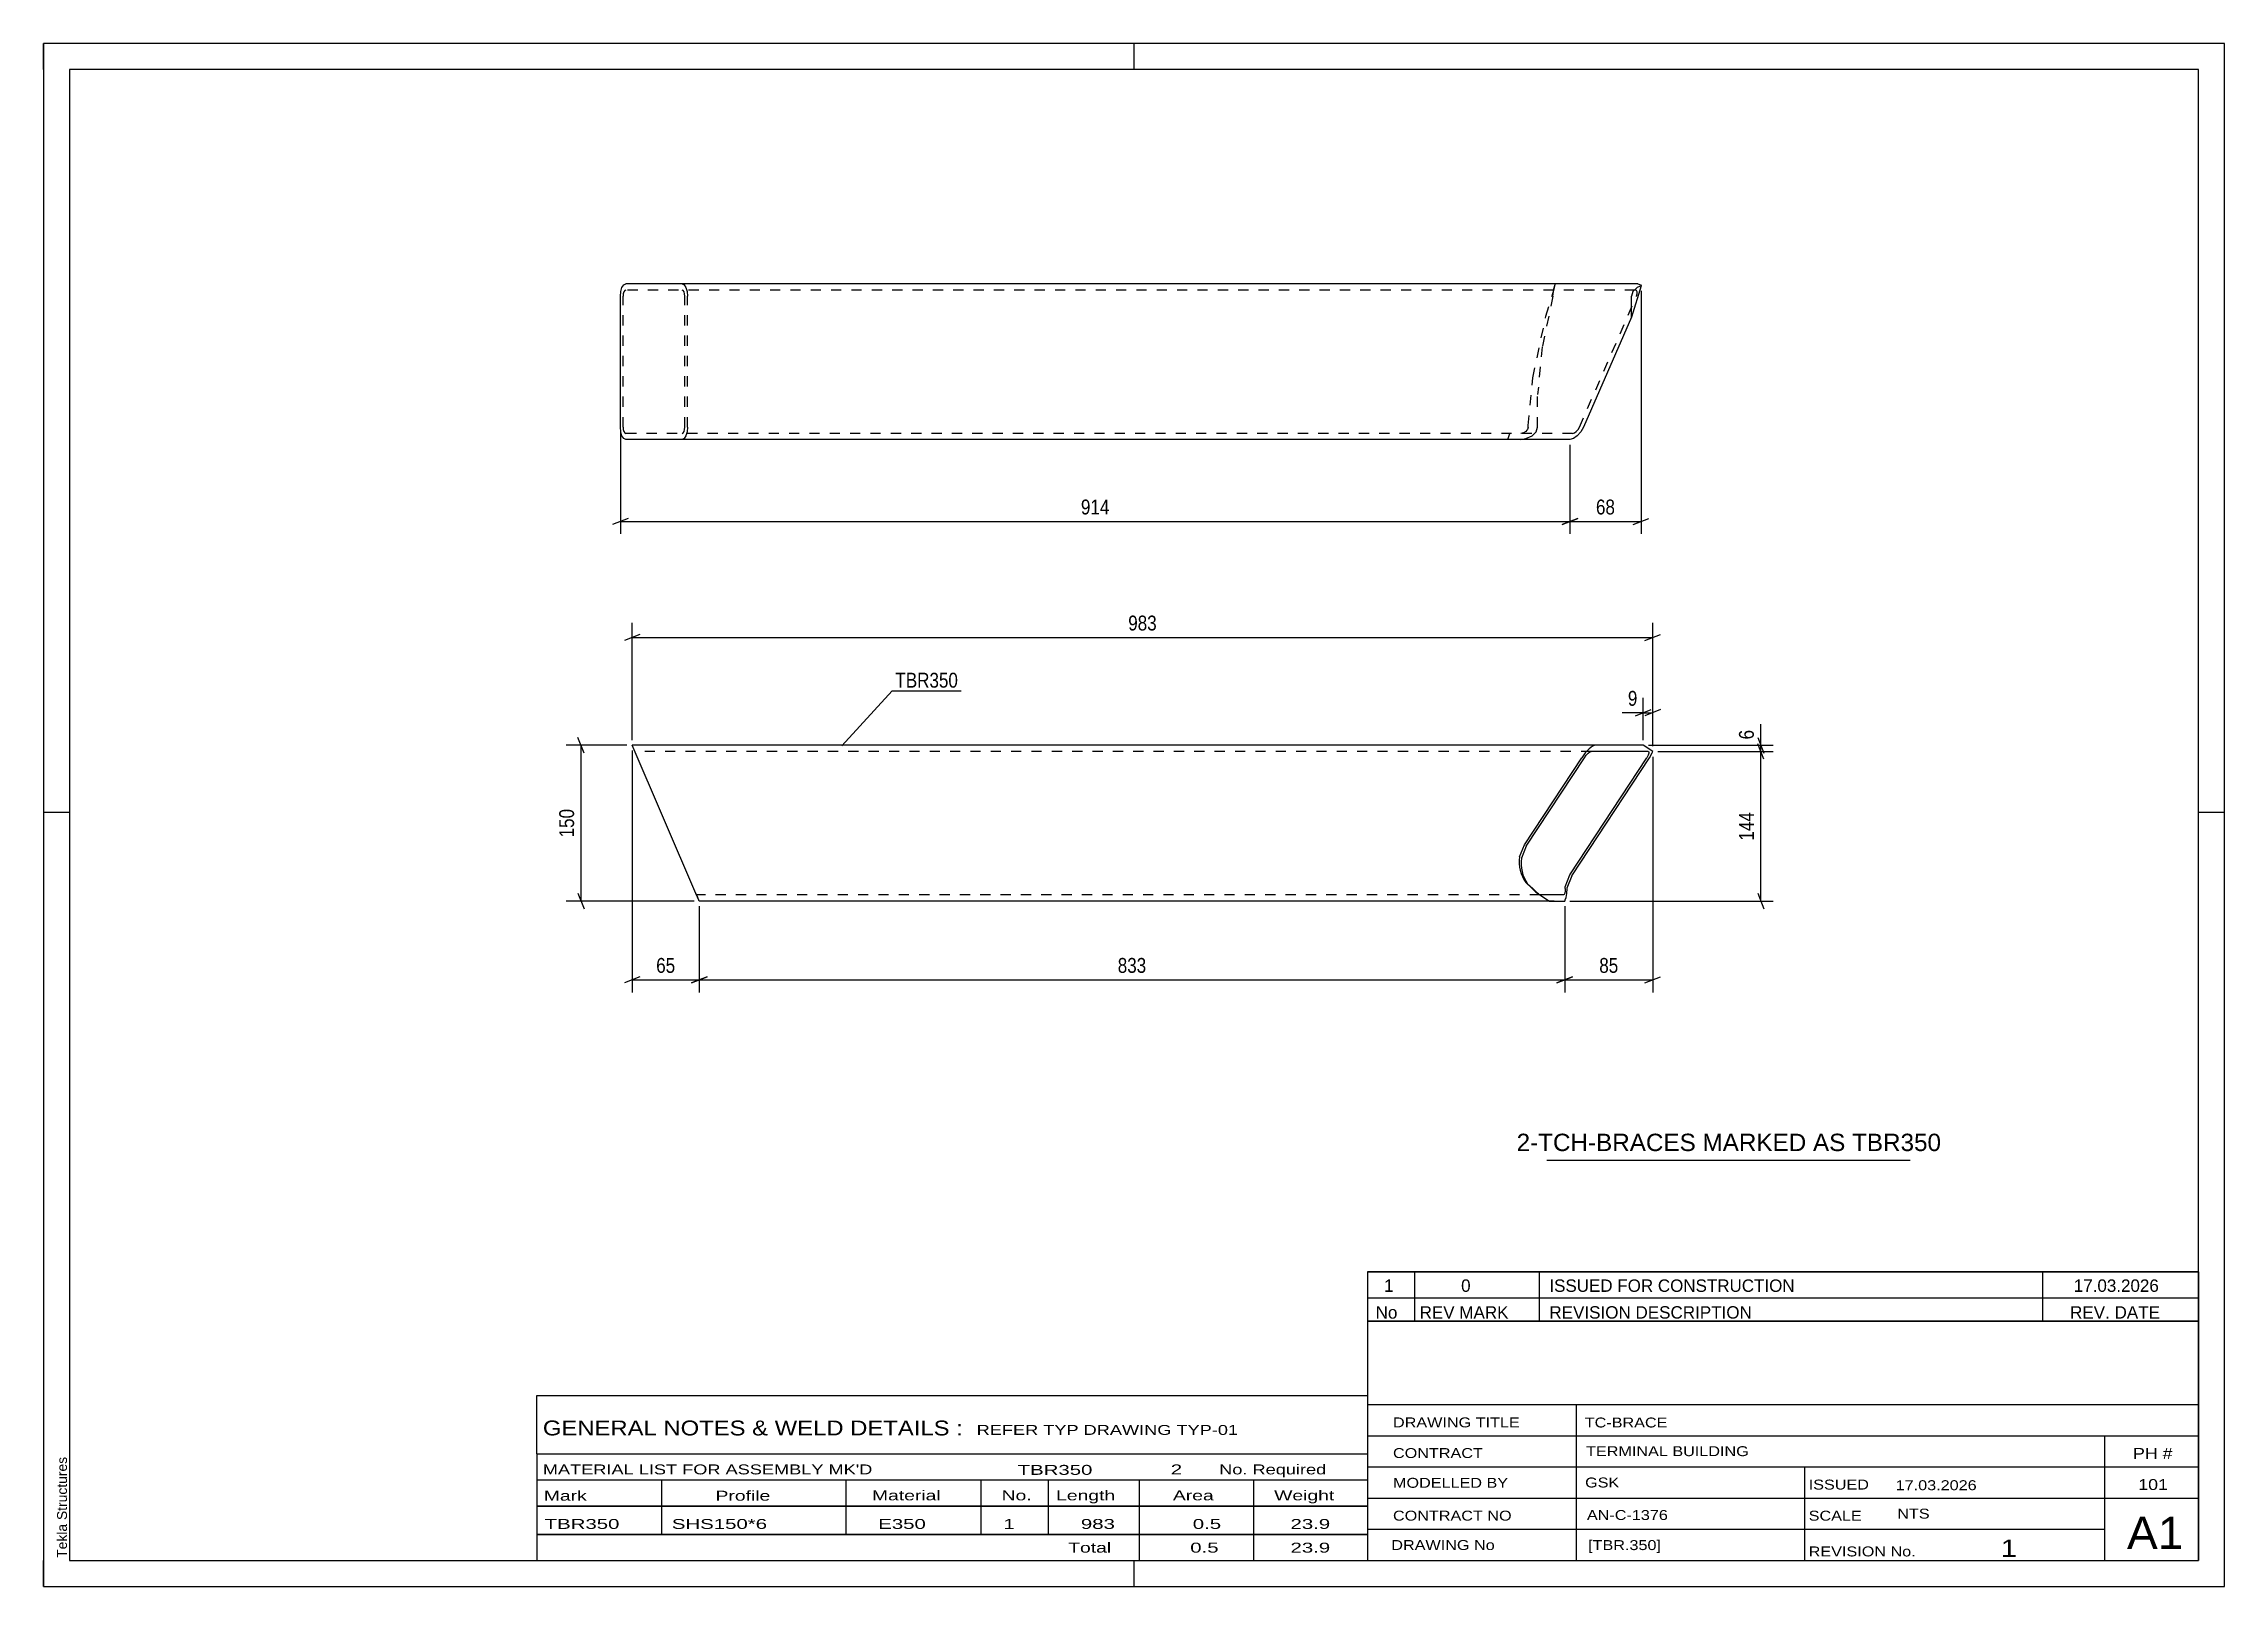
# Model space of a CAD drawing. Header units: millimetres. Extents: x 0 to 420, y 0 to 297.
import ezdxf

# ---------------------------------------------------------------- set-up
doc = ezdxf.new("R2010")
doc.units = ezdxf.units.MM
doc.linetypes.add('DXK_LINE_DOT2', pattern=[3.9198, 1.9599, -1.9599])
doc.styles.add('Arial', font='ARIAL.TTF', dxfattribs={"height": 0.2})
doc.styles.add('Arial Narrow', font='ARIALN.TTF', dxfattribs={"height": 0.2})

# ---------------------------------------------------------------- blocks, each defined once
blk = doc.blocks.new('Unknown-580742039-1161')
at = {"color": 5, "linetype": 'Continuous'}
for p, q in [((420, 297), (0, 297)), ((0, 297), (0, 0)), ((0, 292), (0, 297)), ((210, 292), (210, 297)), ((420, 0), (420, 297)), ((415, 292), (5, 292)), ((5, 292), (5, 5)), ((415, 5), (415, 292)), ((5, 149), (0, 149)), ((420, 149), (415, 149)), ((0, 0), (0, 5)), ((5, 5), (415, 5)), ((210, 0), (210, 5)), ((0, 0), (420, 0))]:
    blk.add_line(p, q, dxfattribs=at)
at = {"color": 174, "linetype": 'Continuous', "style": 'Arial'}
blk.add_text('Tekla Structures', height=1.9102, rotation=90, dxfattribs=at).set_placement((4.5, 5.5))
blk = doc.blocks.new('Part-580742039-1270 - 1252')
at = {"color": 2, "linetype": 'Continuous'}
for p, q in [((308.08, 161.93), (113.35, 161.93)), ((125.63, 133.41), (113.35, 161.93)), ((296.9, 160.45), (296.22, 159.53)), ((296.74, 159.53), (297.08, 159.99)), ((297.64, 161.23), (296.9, 160.45)), ((297.08, 159.99), (297.45, 160.38)), ((297.45, 160.38), (297.79, 160.64)), ((298.32, 161.75), (297.64, 161.23)), ((297.79, 160.64), (298.05, 160.73)), ((309.03, 160.73), (298.05, 160.73)), ((298.84, 161.93), (298.32, 161.75)), ((309.91, 160.72), (308.08, 161.93)), ((309.03, 159.99), (308.77, 159.53)), ((309.03, 160.73), (309.17, 160.64)), ((309.17, 160.38), (309.03, 159.99)), ((309.17, 160.64), (309.17, 160.38)), ((309.29, 159.53), (309.82, 160.45)), ((309.82, 160.45), (309.91, 160.72)), ((285.19, 142.76), (296.22, 159.53)), ((285.55, 142.52), (296.74, 159.53)), ((293.94, 137), (308.77, 159.53)), ((294.31, 136.76), (309.29, 159.53)), ((284.27, 140.43), (285.19, 142.76)), ((285.55, 142.52), (284.64, 140.19)), ((286.67, 134.33), (285.45, 135.51)), ((285.81, 135.27), (286.79, 134.33)), ((293.03, 134.67), (293.94, 137)), ((293.04, 134.33), (293.03, 134.67)), ((294.31, 136.76), (293.39, 134.43)), ((293.39, 134.43), (293.4, 134.33)), ((126.19, 132.11), (125.63, 133.41)), ((126.27, 131.93), (126.19, 132.11)), ((290, 131.93), (126.27, 131.93)), ((286.67, 134.33), (287.4, 133.64)), ((287.27, 133.87), (286.79, 134.33)), ((287.7, 133.48), (287.27, 133.87)), ((287.4, 133.64), (290, 131.93)), ((287.91, 133.31), (287.7, 133.48)), ((292.73, 133.13), (288.18, 133.13)), ((290, 131.93), (292.95, 131.93)), ((292.86, 133.22), (292.73, 133.13)), ((292.97, 133.48), (292.86, 133.22)), ((292.95, 131.93), (293.07, 132.11)), ((293.03, 133.87), (292.97, 133.48)), ((293.04, 134.33), (293.03, 133.87)), ((293.06, 132.16), (293.25, 132.63)), ((293.07, 132.11), (293.06, 132.16)), ((293.25, 132.63), (293.38, 133.41)), ((293.38, 133.41), (293.4, 134.33))]:
    blk.add_line(p, q, dxfattribs=at)
at = {"color": 7, "linetype": 'DXK_LINE_DOT2'}
for p, q in [((298.05, 160.73), (113.86, 160.73)), ((125.63, 133.41), (125.97, 132.63)), ((125.75, 133.13), (125.72, 133.22)), ((288.18, 133.13), (125.75, 133.13)), ((126.27, 131.93), (126.27, 131.93)), ((290.89, 131.93), (290, 131.93))]:
    blk.add_line(p, q, dxfattribs=at)
at = {"color": 2, "linetype": 'Continuous'}
for centre in [(290.81, 139.39), (291.17, 139.15)]:
    blk.add_arc(centre, 6.62, 170.9734, 215.8951, dxfattribs=at)
blk = doc.blocks.new('Part-580742039-1308 - 1306')
at = {"color": 2, "linetype": 'Continuous'}
for p, q in [((111.08, 248.36), (111.16, 249.28)), ((111.08, 223.16), (111.08, 248.36)), ((111.16, 249.28), (111.39, 250.06)), ((111.39, 250.06), (111.72, 250.58)), ((111.72, 250.58), (112.12, 250.76)), ((307.03, 250.76), (112.12, 250.76)), ((307.65, 250.4), (305.81, 244.35)), ((306.09, 249.28), (305.81, 248.36)), ((305.81, 244.35), (305.81, 248.36)), ((306.88, 250.06), (306.09, 249.28)), ((307.65, 250.4), (306.88, 250.06)), ((307.03, 250.76), (307.55, 250.58)), ((307.55, 250.58), (307.65, 250.4)), ((305.81, 244.35), (296.58, 223.16)), ((111.16, 222.25), (111.08, 223.16)), ((296.58, 223.16), (296.06, 222.25)), ((111.39, 221.47), (111.16, 222.25)), ((111.72, 220.95), (111.39, 221.47)), ((112.12, 220.76), (111.72, 220.95)), ((293.95, 220.76), (112.12, 220.76)), ((294.64, 220.95), (293.95, 220.76)), ((295.38, 221.47), (294.64, 220.95)), ((296.06, 222.25), (295.38, 221.47))]:
    blk.add_line(p, q, dxfattribs=at)
at = {"color": 7, "linetype": 'DXK_LINE_DOT2'}
for p, q in [((111.64, 248.82), (111.6, 248.36)), ((111.6, 223.16), (111.6, 248.36)), ((111.75, 249.21), (111.64, 248.82)), ((111.92, 249.47), (111.75, 249.21)), ((112.12, 249.56), (111.92, 249.47)), ((306.5, 249.56), (112.12, 249.56)), ((122.97, 250.76), (123.37, 250.58)), ((123.17, 249.47), (122.97, 249.56)), ((123.34, 249.21), (123.17, 249.47)), ((123.45, 248.82), (123.34, 249.21)), ((123.37, 250.58), (123.7, 250.06)), ((123.49, 248.36), (123.45, 248.82)), ((123.49, 223.16), (123.49, 248.36)), ((123.7, 250.06), (123.93, 249.28)), ((123.93, 249.28), (124.01, 248.36)), ((124.01, 223.16), (124.01, 248.36)), ((290.69, 248.36), (288.63, 238.66)), ((289.33, 244.53), (290.46, 248.36)), ((290.6, 248.82), (290.46, 248.36)), ((290.7, 249.21), (290.6, 248.82)), ((290.69, 248.36), (290.8, 249.28)), ((290.77, 249.47), (290.7, 249.21)), ((291.13, 250.76), (290.76, 249.56)), ((290.78, 249.56), (290.77, 249.47)), ((290.79, 249.36), (290.99, 250.06)), ((290.8, 249.28), (290.79, 249.36)), ((290.99, 250.06), (291.11, 250.58)), ((291.11, 250.58), (291.13, 250.76)), ((295.79, 223.16), (306.77, 248.36)), ((306.77, 249.47), (306.5, 249.56)), ((306.91, 249.21), (306.77, 249.47)), ((306.77, 248.36), (306.91, 248.82)), ((306.91, 248.82), (306.91, 249.21)), ((286.8, 232.67), (289.33, 244.53)), ((288.63, 238.66), (287.74, 229.47)), ((285.92, 223.47), (286.8, 232.67)), ((287.74, 223.16), (287.74, 229.47)), ((111.6, 223.16), (111.64, 222.71)), ((111.64, 222.71), (111.75, 222.32)), ((123.34, 222.32), (123.45, 222.71)), ((123.45, 222.71), (123.49, 223.16)), ((124.01, 223.16), (123.93, 222.25)), ((285.78, 222.71), (285.64, 222.57)), ((285.92, 223.16), (285.78, 222.71)), ((285.92, 223.16), (285.92, 223.47)), ((287.46, 222.25), (287.74, 223.16)), ((295.19, 222.32), (295.53, 222.71)), ((295.53, 222.71), (295.79, 223.16)), ((111.75, 222.32), (111.92, 222.06)), ((111.92, 222.06), (112.12, 221.96)), ((294.48, 221.96), (112.12, 221.96)), ((122.97, 221.96), (123.17, 222.06)), ((123.37, 220.95), (122.97, 220.76)), ((123.17, 222.06), (123.34, 222.32)), ((123.7, 221.47), (123.37, 220.95)), ((123.93, 222.25), (123.7, 221.47)), ((282.01, 220.76), (282.37, 221.96)), ((284.41, 220.76), (285.13, 220.9)), ((285.01, 222.06), (284.52, 221.96)), ((285.44, 222.32), (285.01, 222.06)), ((285.13, 220.9), (285.49, 220.95)), ((285.64, 222.57), (285.44, 222.32)), ((285.49, 220.95), (286.67, 221.47)), ((286.67, 221.47), (287.46, 222.25)), ((294.48, 221.96), (294.82, 222.06)), ((294.82, 222.06), (295.19, 222.32))]:
    blk.add_line(p, q, dxfattribs=at)
blk = doc.blocks.new('StraightDimension-580742039-1612 - 1252')
at = {"color": 7, "linetype": 'Continuous'}
for p, q in [((126.27, 130.93), (126.27, 114.36)), ((292.95, 130.93), (292.95, 114.36)), ((127.77, 117.36), (124.77, 116.16)), ((126.27, 116.76), (292.95, 116.76)), ((291.45, 116.16), (294.45, 117.36))]:
    blk.add_line(p, q, dxfattribs=at)
at = {"color": 0}
blk.add_wipeout([(212.95, 117.51), (212.95, 121.71), (206.27, 121.71), (206.27, 117.51)], dxfattribs=at)
at = {"color": 3, "style": 'Arial Narrow'}
blk.add_text('833', height=2.863, dxfattribs=at).set_placement((206.87, 118.11))
blk = doc.blocks.new('StraightDimension-580742039-1835 - 1252')
at = {"color": 7, "linetype": 'Continuous'}
for p, q in [((309.08, 161.93), (333.13, 161.93)), ((310.91, 160.72), (333.13, 160.72)), ((330.13, 163.43), (331.33, 160.43)), ((331.33, 159.22), (330.13, 162.22)), ((330.73, 160.72), (330.73, 161.93))]:
    blk.add_line(p, q, dxfattribs=at)
at = {"color": 0}
blk.add_wipeout([(329.98, 165.48), (325.78, 165.48), (325.78, 162.45), (329.98, 162.45)], dxfattribs=at)
at = {"color": 7, "linetype": 'Continuous'}
blk.add_line((330.73, 161.93), (330.73, 166.01), dxfattribs=at)
blk.add_line((330.73, 161.93), (330.73, 166.01), dxfattribs=at)
at = {"color": 3, "style": 'Arial Narrow'}
blk.add_text('6', height=2.86, rotation=90.0002, dxfattribs=at).set_placement((329.38, 163.05))
blk = doc.blocks.new('StraightDimension-580742039-1613 - 1252')
at = {"color": 7, "linetype": 'Continuous'}
for p, q in [((113.35, 160.93), (113.35, 114.36)), ((126.27, 130.93), (126.27, 114.36)), ((114.85, 117.36), (111.85, 116.16)), ((113.35, 116.76), (126.27, 116.76)), ((124.77, 116.16), (127.77, 117.36))]:
    blk.add_line(p, q, dxfattribs=at)
at = {"color": 0}
blk.add_wipeout([(122.24, 117.51), (122.24, 121.71), (117.38, 121.71), (117.38, 117.51)], dxfattribs=at)
at = {"color": 3, "style": 'Arial Narrow'}
blk.add_text('65', height=2.863, dxfattribs=at).set_placement((117.98, 118.11))
blk = doc.blocks.new('StraightDimension-580742039-1871 - 1252')
at = {"color": 7, "linetype": 'Continuous'}
for p, q in [((112.35, 161.93), (100.66, 161.93)), ((104.11, 160.43), (102.91, 163.43)), ((103.51, 131.93), (103.51, 161.93)), ((125.27, 131.93), (100.66, 131.93)), ((102.91, 133.43), (104.11, 130.43))]:
    blk.add_line(p, q, dxfattribs=at)
at = {"color": 0}
blk.add_wipeout([(102.76, 150.27), (98.56, 150.27), (98.56, 143.59), (102.76, 143.59)], dxfattribs=at)
at = {"color": 3, "style": 'Arial Narrow'}
blk.add_text('150', height=2.863, rotation=90.0002, dxfattribs=at).set_placement((102.16, 144.19))
blk = doc.blocks.new('StraightDimension-580742039-1611 - 1252')
at = {"color": 7, "linetype": 'Continuous'}
for p, q in [((309.91, 159.72), (309.91, 114.36)), ((292.95, 130.93), (292.95, 114.36)), ((294.45, 117.36), (291.45, 116.16)), ((292.95, 116.76), (309.91, 116.76)), ((308.41, 116.16), (311.41, 117.36))]:
    blk.add_line(p, q, dxfattribs=at)
at = {"color": 0}
blk.add_wipeout([(303.86, 117.51), (303.86, 121.71), (299.01, 121.71), (299.01, 117.51)], dxfattribs=at)
at = {"color": 3, "style": 'Arial Narrow'}
blk.add_text('85', height=2.863, dxfattribs=at).set_placement((299.61, 118.11))
blk = doc.blocks.new('StraightDimension-580742039-1797 - 1252')
at = {"color": 7, "linetype": 'Continuous'}
for p, q in [((306.58, 167.58), (309.58, 168.78)), ((308.08, 162.93), (308.08, 171.03)), ((308.08, 168.18), (309.91, 168.18)), ((311.41, 168.78), (308.41, 167.58)), ((309.91, 161.72), (309.91, 171.03))]:
    blk.add_line(p, q, dxfattribs=at)
at = {"color": 0}
blk.add_wipeout([(307.55, 168.93), (307.55, 173.13), (304.52, 173.13), (304.52, 168.93)], dxfattribs=at)
at = {"color": 7, "linetype": 'Continuous'}
blk.add_line((308.08, 168.18), (304, 168.18), dxfattribs=at)
blk.add_line((308.08, 168.18), (304, 168.18), dxfattribs=at)
at = {"color": 3, "style": 'Arial Narrow'}
blk.add_text('9', height=2.86, dxfattribs=at).set_placement((305.12, 169.53))
blk = doc.blocks.new('StraightDimension-580742039-1818 - 1252')
at = {"color": 7, "linetype": 'Continuous'}
for p, q in [((113.35, 162.93), (113.35, 185.52)), ((309.91, 161.72), (309.91, 185.52)), ((114.85, 183.27), (111.85, 182.07)), ((113.35, 182.67), (309.91, 182.67)), ((308.41, 182.07), (311.41, 183.27))]:
    blk.add_line(p, q, dxfattribs=at)
at = {"color": 0}
blk.add_wipeout([(214.97, 183.42), (214.97, 187.62), (208.29, 187.62), (208.29, 183.42)], dxfattribs=at)
at = {"color": 3, "style": 'Arial Narrow'}
blk.add_text('983', height=2.863, dxfattribs=at).set_placement((208.89, 184.02))
blk = doc.blocks.new('StraightDimension-580742039-1836 - 1252')
at = {"color": 7, "linetype": 'Continuous'}
for p, q in [((310.91, 160.72), (333.13, 160.72)), ((331.33, 159.22), (330.13, 162.22)), ((330.73, 131.93), (330.73, 160.72)), ((293.95, 131.93), (333.13, 131.93)), ((330.13, 133.43), (331.33, 130.43))]:
    blk.add_line(p, q, dxfattribs=at)
at = {"color": 0}
blk.add_wipeout([(329.98, 149.67), (325.78, 149.67), (325.78, 142.98), (329.98, 142.98)], dxfattribs=at)
at = {"color": 3, "style": 'Arial Narrow'}
blk.add_text('144', height=2.863, rotation=90.0002, dxfattribs=at).set_placement((329.38, 143.58))
blk = doc.blocks.new('StraightDimension-580742039-1477 - 1306')
at = {"color": 7, "linetype": 'Continuous'}
for p, q in [((307.65, 249.4), (307.65, 202.61)), ((293.95, 219.76), (293.95, 202.61)), ((295.45, 205.61), (292.45, 204.41)), ((293.95, 205.01), (307.65, 205.01)), ((306.15, 204.41), (309.15, 205.61))]:
    blk.add_line(p, q, dxfattribs=at)
at = {"color": 0}
blk.add_wipeout([(303.23, 205.76), (303.23, 209.96), (298.37, 209.96), (298.37, 205.76)], dxfattribs=at)
at = {"color": 3, "style": 'Arial Narrow'}
blk.add_text('68', height=2.863, dxfattribs=at).set_placement((298.97, 206.36))
blk = doc.blocks.new('StraightDimension-580742039-1478 - 1306')
at = {"color": 7, "linetype": 'Continuous'}
for p, q in [((111.08, 222.16), (111.08, 202.61)), ((293.95, 219.76), (293.95, 202.61)), ((112.58, 205.61), (109.58, 204.41)), ((111.08, 205.01), (293.95, 205.01)), ((292.45, 204.41), (295.45, 205.61))]:
    blk.add_line(p, q, dxfattribs=at)
at = {"color": 0}
blk.add_wipeout([(205.86, 205.76), (205.86, 209.96), (199.18, 209.96), (199.18, 205.76)], dxfattribs=at)
at = {"color": 3, "style": 'Arial Narrow'}
blk.add_text('914', height=2.863, dxfattribs=at).set_placement((199.78, 206.36))
blk = doc.blocks.new('Unknown-580742039-1939')
at = {"color": 7, "linetype": 'Continuous'}
for p, q in [((255, 51.05), (255, 5)), ((255, 51.05), (415, 51.05)), ((415, 51), (415, 5)), ((255, 35), (415, 35)), ((295.14, 35), (295.14, 5)), ((255, 29), (415, 29)), ((397, 5.05), (397, 29.05)), ((255, 23), (415, 23)), ((339.14, 23), (339.14, 5)), ((255, 17), (415, 17)), ((255, 11), (397, 11)), ((255, 5), (415, 5))]:
    blk.add_line(p, q, dxfattribs=at)
at = {"color": 7, "style": 'Arial Narrow'}
for s, height, width, p in [('DRAWING TITLE', 1.9089, 1.425378, (259.88, 30.61)), ('TC-BRACE', 1.909, 1.425378, (296.81, 30.59)), ('CONTRACT', 1.909, 1.425378, (259.88, 24.71)), ('TERMINAL BUILDING', 1.9089, 1.425378, (297.06, 25.07)), ('MODELLED BY', 1.9089, 1.425378, (259.88, 18.98)), ('GSK', 1.909, 1.425378, (296.88, 19.04)), ('ISSUED', 1.909, 1.425378, (339.94, 18.64)), ('17.03.2026', 1.909, 1.425378, (356.69, 18.52)), ('CONTRACT NO', 1.9089, 1.425378, (259.88, 12.66)), ('AN-C-1376', 1.909, 1.425378, (297.23, 12.78)), ('SCALE', 1.909, 1.425378, (339.94, 12.65)), ('A1', 6.204, 1.25, (401.24, 7.2)), ('DRAWING No', 1.909, 1.425378, (259.56, 7)), ('[TBR.350]', 1.909, 1.425378, (297.46, 6.99)), ('1', 3.34, 1.5, (376.91, 5.68)), ('REVISION No.', 1.9089, 1.425378, (339.94, 5.77))]:
    blk.add_text(s, height=height, dxfattribs=dict(at, width=width)).set_placement(p)
at = {"color": 7, "linetype": 'Continuous', "style": 'Arial Narrow'}
for s, height, width, p in [('PH #', 2.1, 1.42538, (402.4, 24.55)), ('101', 2.1, 1.42538, (403.41, 18.55)), ('NTS', 1.909, 1.425378, (357, 13.05))]:
    blk.add_text(s, height=height, dxfattribs=dict(at, width=width)).set_placement(p)
blk = doc.blocks.new('Unknown-580742039-1940')
at = {"color": 7, "linetype": 'Continuous'}
for p, q in [((255, 60.55), (415, 60.55)), ((415, 60.55), (255, 60.55)), ((255, 60.55), (255, 55.55)), ((264, 60.55), (264, 55.55)), ((288, 60.55), (288, 55.55)), ((385, 60.55), (385, 55.55)), ((415, 60.55), (415, 55.55)), ((255, 55.55), (415, 55.55)), ((255, 55.55), (255, 51.05)), ((255, 55.55), (415, 55.55)), ((264, 55.55), (264, 51.05)), ((288, 55.55), (288, 51.05)), ((385, 55.55), (385, 51.05)), ((415, 55.55), (415, 51.05)), ((415, 51.05), (255, 51.05))]:
    blk.add_line(p, q, dxfattribs=at)
at = {"color": 7, "linetype": 'Continuous', "style": 'Arial Narrow'}
for s, height, width, p in [('1', 2.39, 1.196471, (258.16, 56.7)), ('0', 2.39, 1.196471, (273, 56.7)), ('ISSUED FOR CONSTRUCTION', 2.3861, 1.196471, (290, 56.7)), ('17.03.2026', 2.386, 1.196471, (391, 56.7)), ('No', 2.386, 1.2, (256.54, 51.55)), ('REV MARK', 2.386, 1.2, (265, 51.55)), ('REVISION DESCRIPTION', 2.3861, 1.2, (290, 51.55)), ('REV. DATE', 2.386, 1.2, (390.28, 51.55))]:
    blk.add_text(s, height=height, dxfattribs=dict(at, width=width)).set_placement(p)
blk = doc.blocks.new('Unknown-580742039-1941')
at = {"color": 7, "linetype": 'Continuous'}
for p, q in [((95, 36.75), (255, 36.75)), ((95, 25.5), (95, 36.75)), ((255, 36.75), (255, 25.5)), ((95, 25.5), (255, 25.5)), ((95, 25.5), (95, 20.5)), ((255, 25.5), (255, 20.5)), ((95, 20.5), (255, 20.5)), ((95, 20.5), (95, 15.5)), ((119, 20.5), (119, 15.5)), ((154.5, 20.5), (154.5, 15.5)), ((180.5, 20.5), (180.5, 15.5)), ((193.5, 20.5), (193.5, 15.5)), ((211, 20.5), (211, 15.5)), ((233, 20.5), (233, 15.5)), ((255, 20.5), (255, 15.5)), ((95, 15.5), (255, 15.5)), ((95, 15.45), (95, 10.05)), ((95, 15.45), (255, 15.45)), ((119, 15.5), (119, 10)), ((154.5, 15.5), (154.5, 10)), ((180.5, 15.5), (180.5, 10)), ((193.5, 15.5), (193.5, 10)), ((211, 15.5), (211, 10)), ((233, 15.5), (233, 10)), ((255, 15.45), (255, 10.05)), ((95, 10.05), (255, 10.05)), ((95, 10), (255, 10)), ((95, 10), (95, 5)), ((211, 10), (211, 5)), ((233, 10), (233, 5)), ((255, 10), (255, 5)), ((95, 5), (255, 5))]:
    blk.add_line(p, q, dxfattribs=at)
at = {"color": 7, "style": 'Arial Narrow'}
for s, height, width, p in [('GENERAL NOTES & WELD DETAILS :', 2.8633, 1.4, (96.15, 29.06)), ('REFER TYP DRAWING TYP-01', 1.9089, 1.6, (179.7, 29.16)), ("MATERIAL LIST FOR ASSEMBLY MK'D", 1.9089, 1.6, (96.15, 21.56)), ('TBR350', 1.909, 1.794707, (187.59, 21.47)), ('2', 1.91, 1.794707, (217.08, 21.56)), ('No. Required', 1.9089, 1.6, (226.41, 21.56)), ('Mark', 1.909, 1.7, (96.34, 16.5)), ('Profile', 1.909, 1.7, (129.41, 16.5)), ('Material', 1.909, 1.7, (159.54, 16.56)), ('No.', 1.909, 1.7, (184.5, 16.56)), ('Length', 1.909, 1.7, (195, 16.56)), ('Area', 1.909, 1.7, (217.5, 16.56)), ('Weight', 1.909, 1.7, (237, 16.56))]:
    blk.add_text(s, height=height, dxfattribs=dict(at, width=width)).set_placement(p)
at = {"color": 7, "linetype": 'Continuous', "style": 'Arial Narrow'}
for s, height, width, p in [('TBR350', 1.909, 1.794707, (96.5, 11.06)), ('SHS150*6', 1.909, 1.794707, (121, 11.06)), ('E350', 1.909, 1.794707, (160.74, 11.06)), ('1', 1.91, 1.794707, (184.86, 11.06)), ('983', 1.909, 1.794707, (199.77, 11.06)), ('0.5', 1.909, 1.794707, (221.32, 11.06)), ('23.9', 1.909, 1.794707, (240.14, 11.06)), ('Total', 1.909, 1.7, (197.33, 6.5)), ('0.5', 1.909, 1.794707, (220.83, 6.5)), ('23.9', 1.909, 1.794707, (240.14, 6.5))]:
    blk.add_text(s, height=height, dxfattribs=dict(at, width=width)).set_placement(p)
blk = doc.blocks.new('Unknown-580742039-1942')
at = {"color": 7, "linetype": 'Continuous'}
blk.add_line((289.5, 82.05), (359.5, 82.05), dxfattribs=at)
at = {"color": 7, "style": 'Arial'}
blk.add_text('2-TCH-BRACES MARKED AS TBR350', height=3.3428, dxfattribs=at).set_placement((283.69, 83.8))
blk = doc.blocks.new('Mark-580742039-1265 - 1252')
at = {"color": 0}
blk.add_wipeout([(176.1, 173.02), (176.1, 176.02), (164.05, 176.02), (164.05, 173.02)], dxfattribs=at)
blk.add_wipeout([(176.1, 173.02), (176.1, 176.02), (164.05, 176.02), (164.05, 173.02)], dxfattribs=at)
at = {"color": 30, "linetype": 'Continuous'}
for p, q in [((153.76, 161.82), (163.45, 172.42)), ((163.45, 172.42), (176.7, 172.42))]:
    blk.add_line(p, q, dxfattribs=at)
at = {"color": 3, "style": 'Arial Narrow'}
blk.add_text('TBR350', height=2.863, dxfattribs=at).set_placement((164.05, 173.02))

msp = doc.modelspace()

# ---------------------------------------------------------------- block references
for name in ['Unknown-580742039-1161', 'Part-580742039-1308 - 1306', 'Part-580742039-1270 - 1252', 'Unknown-580742039-1942', 'Unknown-580742039-1940', 'Unknown-580742039-1939', 'Unknown-580742039-1941']:
    msp.add_blockref(name, (0, 0))

# ---------------------------------------------------------------- next in the draw order: block references
for name in ['StraightDimension-580742039-1477 - 1306', 'StraightDimension-580742039-1835 - 1252', 'StraightDimension-580742039-1612 - 1252']:
    msp.add_blockref(name, (0, 0))

# ---------------------------------------------------------------- next in the draw order: block references
for name in ['StraightDimension-580742039-1478 - 1306', 'StraightDimension-580742039-1613 - 1252', 'StraightDimension-580742039-1611 - 1252']:
    msp.add_blockref(name, (0, 0))

# ---------------------------------------------------------------- next in the draw order: block references
for name in ['StraightDimension-580742039-1797 - 1252', 'StraightDimension-580742039-1871 - 1252']:
    msp.add_blockref(name, (0, 0))

# ---------------------------------------------------------------- next in the draw order: block references
msp.add_blockref('StraightDimension-580742039-1818 - 1252', (0, 0))

# ---------------------------------------------------------------- next in the draw order: block references
for name in ['Mark-580742039-1265 - 1252', 'StraightDimension-580742039-1836 - 1252']:
    msp.add_blockref(name, (0, 0))

doc.saveas('drawing.dxf')
